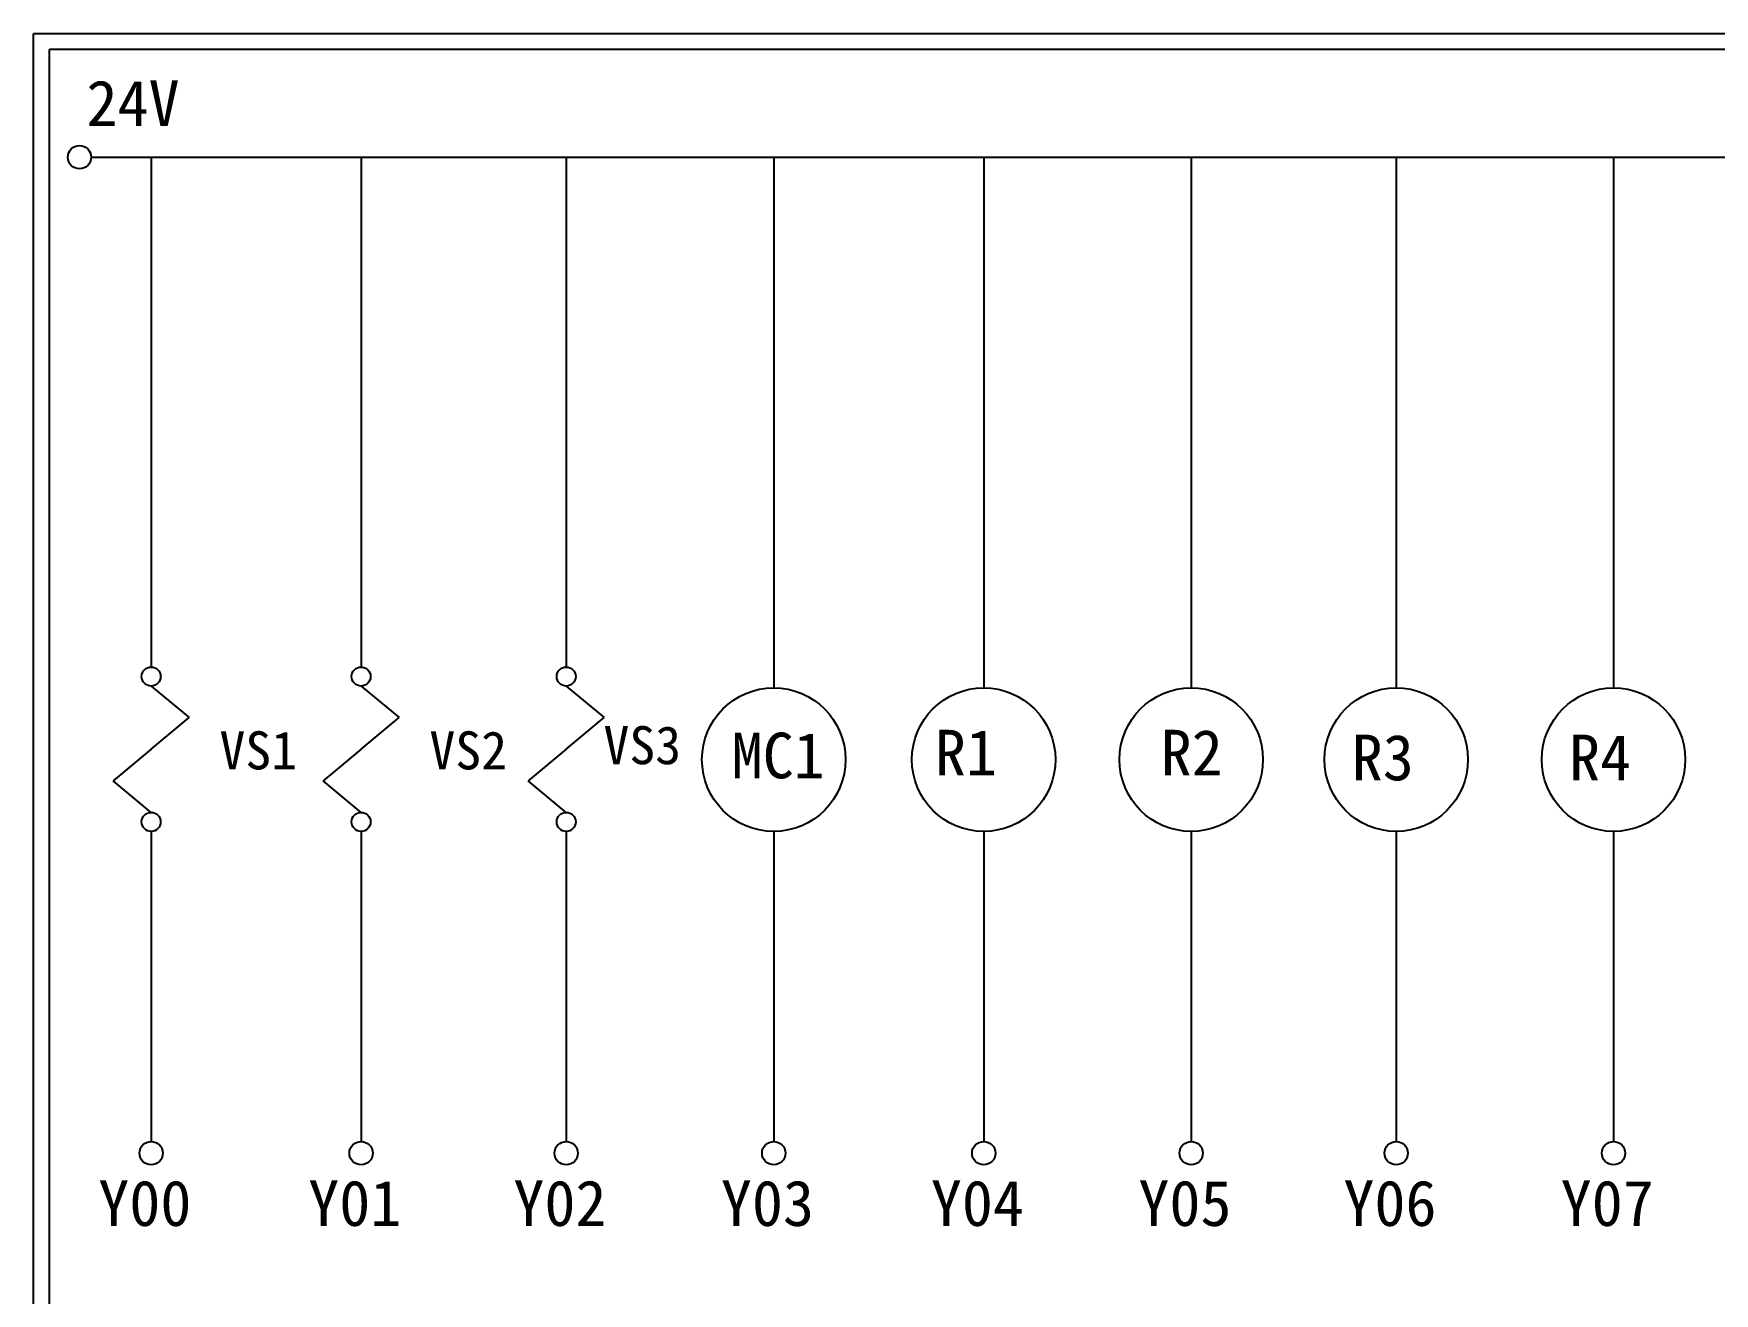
# Model space of a CAD drawing. Extents: x 889 to 1176, y 251 to 455.
# Drawn here: x 889.1 to 1021.6, y 355.8 to 455.2 of the extents above; entities that cross this region are included whole.
import ezdxf

# ---------------------------------------------------------------- set-up
doc = ezdxf.new("R2010")
doc.units = 0
doc.layers.add('圖框層', color=7, linetype='CONTINUOUS')
doc.layers.add('標尺寸層', color=3, linetype='CONTINUOUS')
doc.styles.add('STSL', font='KAIU.TTF')

msp = doc.modelspace()

# ---------------------------------------------------------------- linework, layer by layer
at = {"layer": '圖框層', "color": 7}
for p, q in [((1176.07, 455.16), (889.07, 455.16)), ((889.07, 251.2), (889.07, 455.16)), ((1174.82, 453.91), (890.32, 453.91)), ((890.32, 252.44), (890.32, 453.91))]:
    msp.add_line(p, q, dxfattribs=at)
at = {"layer": '標尺寸層', "color": 7}
for p, q in [((893.61, 445.42), (1171.21, 445.42)), ((898.34, 445.42), (898.34, 405.22)), ((914.9, 445.42), (914.9, 405.22)), ((931.08, 445.42), (931.08, 405.22)), ((947.45, 445.42), (947.45, 403.59)), ((964.01, 445.42), (964.01, 403.59)), ((980.38, 445.42), (980.38, 403.59)), ((996.55, 445.42), (996.55, 403.59)), ((1013.69, 445.42), (1013.69, 403.59)), ((898.34, 403.72), (901.35, 401.23)), ((914.9, 403.72), (917.91, 401.23)), ((931.08, 403.72), (934.08, 401.23)), ((898.34, 398.74), (901.35, 401.23)), ((914.9, 398.74), (917.91, 401.23)), ((931.08, 398.74), (934.08, 401.23)), ((898.34, 398.74), (895.34, 396.25)), ((914.9, 398.74), (911.9, 396.25)), ((931.08, 398.74), (928.08, 396.25)), ((898.34, 393.76), (895.34, 396.25)), ((914.9, 393.76), (911.9, 396.25)), ((931.08, 393.76), (928.08, 396.25)), ((898.34, 392.26), (898.34, 367.81)), ((914.9, 392.26), (914.9, 367.81)), ((931.08, 392.26), (931.08, 367.81)), ((947.45, 392.26), (947.45, 367.81)), ((964.01, 392.26), (964.01, 367.81)), ((980.38, 392.26), (980.38, 367.81)), ((996.55, 392.26), (996.55, 367.81)), ((1013.69, 392.26), (1013.69, 367.81))]:
    msp.add_line(p, q, dxfattribs=at)
for centre, radius in [((892.69, 445.42), 0.92), ((898.34, 404.47), 0.751), ((914.9, 404.47), 0.751), ((931.08, 404.47), 0.751), ((947.45, 397.92), 5.66), ((964.01, 397.92), 5.66), ((980.38, 397.92), 5.66), ((996.55, 397.92), 5.66), ((1013.69, 397.92), 5.66), ((898.34, 393.01), 0.751), ((914.9, 393.01), 0.751), ((931.08, 393.01), 0.751), ((898.34, 366.89), 0.92), ((914.9, 366.89), 0.92), ((931.08, 366.89), 0.92), ((947.45, 366.89), 0.92), ((964.01, 366.89), 0.92), ((980.38, 366.89), 0.92), ((996.55, 366.89), 0.92), ((1013.69, 366.89), 0.92)]:
    msp.add_circle(centre, radius, dxfattribs=at)

# ---------------------------------------------------------------- texts
at = {"layer": '圖框層', "color": 4, "style": 'STSL'}
for s, height, p in [('24V', 3.6, (893.24, 447.88)), ('VS3', 3, (934.02, 397.56)), ('VS1', 3, (903.73, 397.15)), ('VS2', 3, (920.29, 397.15)), ('MC1', 3.6, (944.13, 396.45)), ('R1', 3.6, (960.16, 396.67)), ('R2', 3.6, (977.97, 396.67)), ('R3', 3.6, (993.04, 396.29)), ('R4', 3.6, (1010.18, 396.29)), ('Y00', 3.6, (894.17, 361.15)), ('Y01', 3.6, (910.73, 361.15)), ('Y02', 3.6, (926.91, 361.15)), ('Y03', 3.6, (943.28, 361.15)), ('Y04', 3.6, (959.84, 361.15)), ('Y05', 3.6, (976.21, 361.15)), ('Y06', 3.6, (992.38, 361.15)), ('Y07', 3.6, (1009.52, 361.15))]:
    msp.add_text(s, height=height, dxfattribs=at).set_placement(p)

doc.saveas('drawing.dxf')
